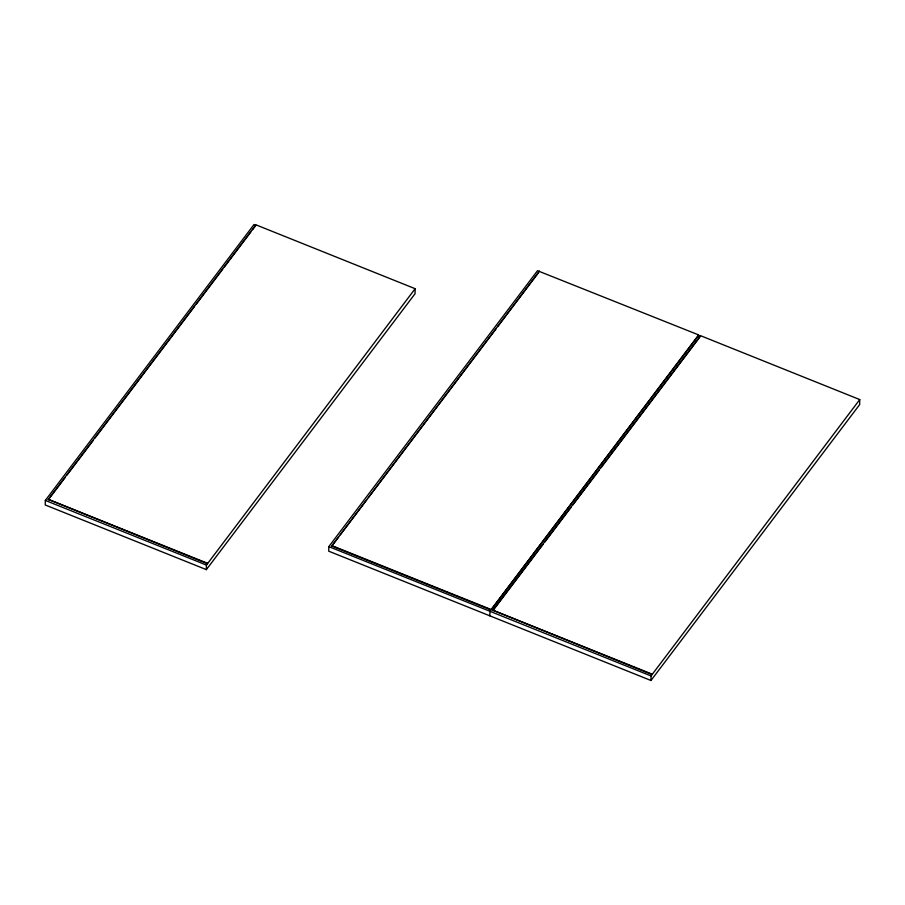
<?xml version="1.0" encoding="UTF-8"?>
<svg xmlns="http://www.w3.org/2000/svg" width="905" height="905" viewBox="0 0 905 905"><rect width="100%" height="100%" fill="white"/><g stroke="black" fill="none" stroke-linecap="round" stroke-linejoin="round"><path stroke-width="1.36" d="M252.529 229.768L255.934 225.266L254.022 224.508L45.329 500.42L45.25 504.979L206.363 569.63L415.056 293.718L415.146 288.706L255.934 224.825L48.282 499.368L207.483 563.702L206.442 565.071L206.363 569.63M207.483 563.702L415.146 288.706M539.437 271.036L331.773 546.02L490.974 609.913L698.637 334.918L537.513 270.708L328.832 546.631L328.741 551.19L650.967 680.492L859.659 404.58L859.75 399.569L700.549 335.687L492.897 610.23L652.086 674.564L651.046 675.945L650.967 680.492M489.854 615.841L489.933 611.282L698.626 335.37L700.538 336.14L600.965 467.783M652.086 674.564L859.75 399.569M48.282 499.809L65.296 477.308M67.004 475.057L93.385 440.181M95.082 437.93L194.654 306.286M196.362 304.035L222.743 269.147M224.44 266.896L250.821 232.019M331.773 546.02L338.583 537.027M340.28 534.776L366.672 499.888M368.369 497.637L496.031 328.866M497.727 326.615L538.577 272.609M492.886 610.683L543.102 544.29M544.799 542.038L571.179 507.162M572.888 504.911L599.268 470.034M331.784 545.579L490.985 609.461M492.897 610.23L652.098 674.123M328.832 546.631L651.046 675.945M48.282 499.368L207.483 563.249M45.329 500.42L206.442 565.071"/></g></svg>
